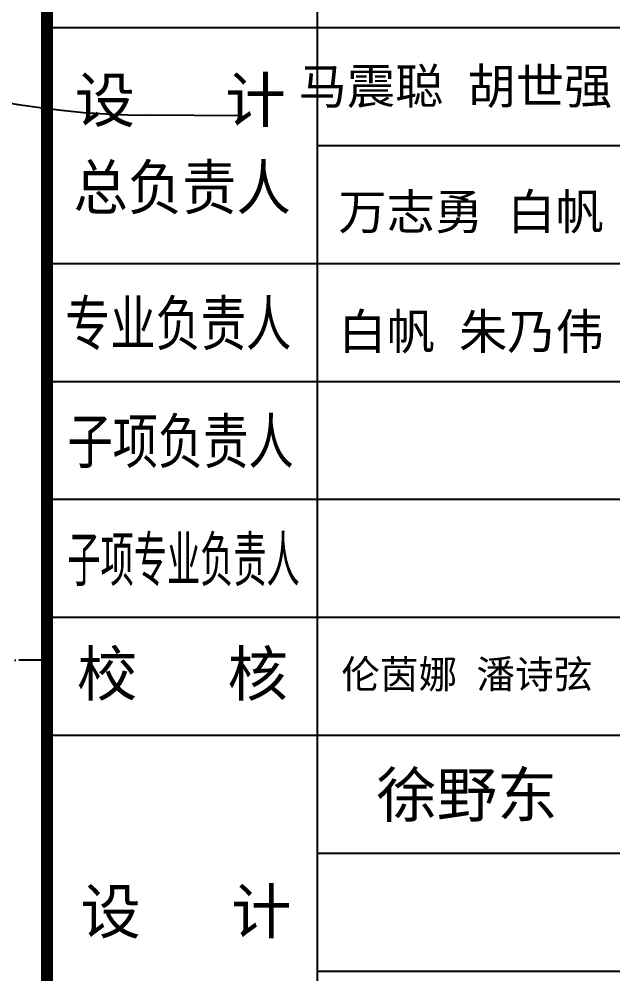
# Model space of a CAD drawing. Extents: x 37173252 to 74842692, y 59158332 to 118813339.
# Drawn here: x 37729306 to 37749441, y 59220902 to 59253276 of the extents above; entities that cross this region are included whole.
import ezdxf

# ---------------------------------------------------------------- set-up
doc = ezdxf.new("R2010")
doc.units = 0
doc.header["$LTSCALE"] = 1000
doc.header["$MEASUREMENT"] = 0
doc.linetypes.add('ACAD_ISO04W100', pattern=[30, 24, -3, 0, -3])
for name, color, linetype in [('1', 7, 'Continuous'), ('DL_道路中线_干道网_', 4, 'ACAD_ISO04W100'), ('DL_道路红线_干道网_', 6, 'Continuous'), ('DL_道路红线_支路网_', 1, 'Continuous'), ('TITEXT', 7, 'Continuous'), ('TITLIN', 7, 'Continuous'), ('WALL', 4, 'Continuous')]:
    doc.layers.add(name, color=color, linetype=linetype)
doc.styles.add('TITXC', font='simhei.ttf')
doc.styles.add('TITXV', font='')
doc.styles.get('TITXV').set_extended_font_data('SimSun')

# ---------------------------------------------------------------- blocks, each defined once
blk = doc.blocks.new('TITLEA')
at = {"layer": 'TITLIN'}
for p, q in [((-4667.9, 19532.2), (-4667.9, 9970)), ((-6500, 17932.2), (0, 17932.2)), ((-4667.9, 17132.2), (0, 17132.2)), ((-6500, 16332.2), (0, 16332.2)), ((-6500, 15532.2), (0, 15532.2)), ((-6500, 14732.2), (0, 14732.2)), ((-6500, 13932.2), (0, 13932.2)), ((-6500, 13132.2), (0, 13132.2)), ((-4667.9, 12332.2), (0, 12332.2)), ((-4667.9, 11532.2), (0, 11532.2))]:
    blk.add_line(p, q, dxfattribs=at)
at = {"layer": 'TITLIN', "const_width": 80}
blk.add_lwpolyline([(-6500, 21532.2), (-6500, 0)], dxfattribs=at)
at = {"layer": 'TITEXT', "style": 'TITXV'}
for s, p in [('设   计', (-6311.6, 17290.5)), ('校   核', (-6297, 13399.8)), ('设   计', (-6272.9, 11787.8))]:
    blk.add_text(s, height=300, dxfattribs=at).set_placement(p)
for s, width, p in [('总负责人', 0.9, (-6319.9, 16697.7)), ('专业负责人', 0.75, (-6377.6, 15776.3)), ('子项负责人', 0.75, (-6361.2, 14976.3)), ('子项专业负责人', 0.55, (-6361.2, 14176.3))]:
    blk.add_text(s, height=300, dxfattribs=dict(at, width=width)).set_placement(p)
blk = doc.blocks.new('tk')
at = {"xscale": 5.000000000000001, "yscale": 5.000000000000001, "zscale": 5.000000000000001}
blk.add_blockref('TITLEA', (39418676, 59131781), dxfattribs=at)
at = {"layer": '1', "color": 1, "style": 'TITXC'}
for s, height, p in [('马震聪 胡世强', 1200, (39394706, 59218850)), ('万志勇 白帆', 1200, (39396055, 59214593)), ('白帆 朱乃伟', 1200, (39396055, 59210530)), ('伦茵娜 潘诗弦', 960, (39396155, 59199031)), ('徐野东', 1500, (39397346, 59194676))]:
    blk.add_text(s, height=height, dxfattribs=at).set_placement(p)

msp = doc.modelspace()

# ---------------------------------------------------------------- linework, layer by layer
at = {"layer": 'DL_道路中线_干道网_', "color": 8, "ltscale": 0.04}
msp.add_line((37730251.65, 59231537), (37694842.48, 59231778.52), dxfattribs=at)
at = {"layer": 'DL_道路红线_干道网_', "color": 8}
msp.add_line((37736734.93, 59249993.21), (37733743.04, 59250013.61), dxfattribs=at)
at = {"layer": 'DL_道路红线_支路网_', "color": 4}
msp.add_arc((37733947.66, 59280012.92), 30000, 178.70826, 269.609202, dxfattribs=at)

# ---------------------------------------------------------------- block references
at = {"layer": 'WALL'}
msp.add_blockref('tk', (-1655924.43, 31550.97), dxfattribs=at)

doc.saveas('drawing.dxf')
